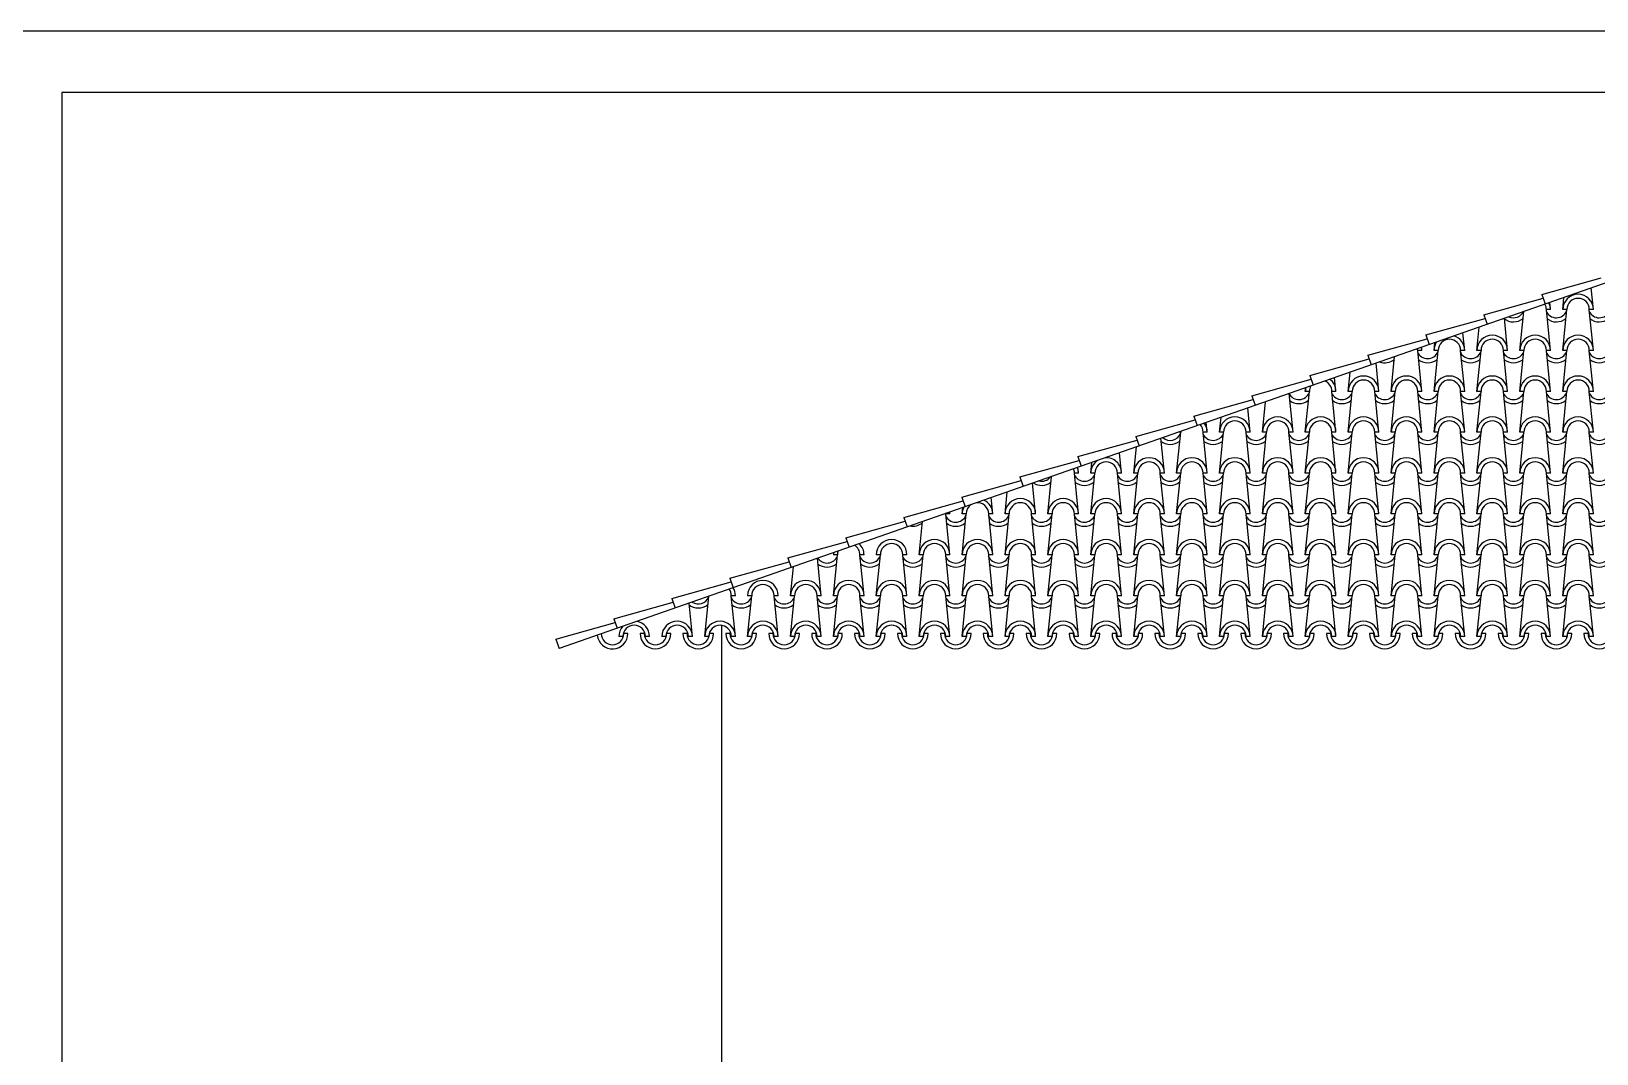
# Model space of a CAD drawing. Extents: x 3.3 to 78.4, y -0.4 to 40.7.
# Drawn here: x 37.87 to 45.53, y 35.19 to 40.2 of the extents above; entities that cross this region are included whole.
import ezdxf

# ---------------------------------------------------------------- set-up
doc = ezdxf.new("R2010")
doc.units = 0
doc.header["$MEASUREMENT"] = 0
for name, color, linetype in [('1', 1, 'CONTINUOUS'), ('2', 2, 'CONTINUOUS'), ('3', 3, 'CONTINUOUS'), ('ALVENARIA', 7, 'CONTINUOUS'), ('COTAS', 1, 'CONTINUOUS')]:
    doc.layers.add(name, color=color, linetype=linetype)

msp = doc.modelspace()

# ---------------------------------------------------------------- linework, layer by layer
at = {"layer": '1'}
for p, q in [((46.9746, 39.4553), (40.4533, 37.1771)), ((45.2644, 38.9101), (45.5548, 38.9911)), ((44.9805, 38.8109), (45.2708, 38.8919)), ((45.2644, 38.9101), (45.2807, 38.8635)), ((44.6965, 38.7117), (44.9869, 38.7927)), ((44.9805, 38.8109), (44.9968, 38.7643)), ((44.6965, 38.7117), (44.7128, 38.6651)), ((44.4125, 38.6125), (44.7029, 38.6934)), ((44.1286, 38.5133), (44.4189, 38.5942)), ((44.4125, 38.6125), (44.4288, 38.5659)), ((43.8446, 38.4141), (44.135, 38.495)), ((44.1286, 38.5133), (44.1449, 38.4667)), ((43.5607, 38.3149), (43.851, 38.3958)), ((43.8446, 38.4141), (43.8609, 38.3675)), ((43.5607, 38.3149), (43.5769, 38.2683)), ((43.2767, 38.2157), (43.567, 38.2966)), ((42.9927, 38.1165), (43.2831, 38.1974)), ((43.2767, 38.2157), (43.293, 38.1691)), ((42.7088, 38.0173), (42.9991, 38.0982)), ((42.9927, 38.1165), (43.009, 38.0699)), ((42.7088, 38.0173), (42.725, 37.9707)), ((42.4248, 37.9181), (42.7152, 37.999)), ((42.1408, 37.8189), (42.4312, 37.8998)), ((42.4248, 37.9181), (42.4411, 37.8715)), ((41.8569, 37.7197), (42.1472, 37.8006)), ((42.1408, 37.8189), (42.1571, 37.7723)), ((41.5729, 37.6205), (41.8633, 37.7014)), ((41.8569, 37.7197), (41.8732, 37.6731)), ((41.289, 37.5213), (41.5793, 37.6022)), ((41.5729, 37.6205), (41.5892, 37.5739)), ((41.005, 37.4221), (41.2953, 37.503)), ((41.289, 37.5213), (41.3052, 37.4747)), ((40.721, 37.3229), (41.0114, 37.4038)), ((41.005, 37.4221), (41.0213, 37.3755)), ((40.721, 37.3229), (40.7373, 37.2763)), ((40.4371, 37.2237), (40.7274, 37.3046)), ((40.4371, 37.2237), (40.4533, 37.1771))]:
    msp.add_line(p, q, dxfattribs=at)
at = {"layer": '2', "linetype": 'Continuous'}
for p, q in [((45.5161, 38.8359), (45.5055, 38.942)), ((45.3061, 38.8359), (45.3025, 38.8712)), ((45.3661, 38.8359), (45.372, 38.8954)), ((45.0961, 38.6359), (45.0803, 38.7935)), ((45.1561, 38.6359), (45.1752, 38.8267)), ((45.3061, 38.6359), (45.2861, 38.8359)), ((45.3061, 38.8359), (45.2861, 38.8359)), ((45.3661, 38.6359), (45.3861, 38.8359)), ((45.3861, 38.8359), (45.3661, 38.8359)), ((45.5161, 38.6359), (45.4961, 38.8359)), ((45.5161, 38.8359), (45.4961, 38.8359)), ((44.8861, 38.6359), (44.8774, 38.7226)), ((44.9461, 38.6359), (44.9576, 38.7506)), ((44.6761, 38.4359), (44.6561, 38.6359)), ((44.6761, 38.6359), (44.6561, 38.6359)), ((44.6761, 38.6359), (44.6745, 38.6517)), ((44.7361, 38.6359), (44.74, 38.6746)), ((44.7361, 38.4359), (44.7561, 38.6359)), ((44.7561, 38.6359), (44.7361, 38.6359)), ((44.8861, 38.4359), (44.8661, 38.6359)), ((44.8861, 38.6359), (44.8661, 38.6359)), ((44.9461, 38.4359), (44.9661, 38.6359)), ((44.9661, 38.6359), (44.9461, 38.6359)), ((45.0961, 38.4359), (45.0761, 38.6359)), ((45.0961, 38.6359), (45.0761, 38.6359)), ((45.1561, 38.4359), (45.1761, 38.6359)), ((45.1761, 38.6359), (45.1561, 38.6359)), ((45.3061, 38.4359), (45.2861, 38.6359)), ((45.3061, 38.6359), (45.2861, 38.6359)), ((45.3661, 38.4359), (45.3861, 38.6359)), ((45.3861, 38.6359), (45.3661, 38.6359)), ((45.5161, 38.4359), (45.4961, 38.6359)), ((45.5161, 38.6359), (45.4961, 38.6359)), ((44.4661, 38.4359), (44.4523, 38.5741)), ((44.5261, 38.4359), (44.5431, 38.6058)), ((44.2561, 38.4359), (44.2493, 38.5032)), ((44.3161, 38.4359), (44.3255, 38.5298)), ((44.0461, 38.2359), (44.0271, 38.4256)), ((44.1061, 38.4359), (44.1079, 38.4538)), ((44.1061, 38.2359), (44.1261, 38.4359)), ((44.1261, 38.4359), (44.1061, 38.4359)), ((44.2561, 38.2359), (44.2361, 38.4359)), ((44.2561, 38.4359), (44.2361, 38.4359)), ((44.3161, 38.2359), (44.3361, 38.4359)), ((44.3361, 38.4359), (44.3161, 38.4359)), ((44.4661, 38.2359), (44.4461, 38.4359)), ((44.4661, 38.4359), (44.4461, 38.4359)), ((44.5261, 38.2359), (44.5461, 38.4359)), ((44.5461, 38.4359), (44.5261, 38.4359)), ((44.6761, 38.2359), (44.6561, 38.4359)), ((44.6761, 38.4359), (44.6561, 38.4359)), ((44.7361, 38.2359), (44.7561, 38.4359)), ((44.7561, 38.4359), (44.7361, 38.4359)), ((44.8861, 38.2359), (44.8661, 38.4359)), ((44.8861, 38.4359), (44.8661, 38.4359)), ((44.9461, 38.2359), (44.9661, 38.4359)), ((44.9661, 38.4359), (44.9461, 38.4359)), ((45.0961, 38.2359), (45.0761, 38.4359)), ((45.0961, 38.4359), (45.0761, 38.4359)), ((45.1561, 38.2359), (45.1761, 38.4359)), ((45.1761, 38.4359), (45.1561, 38.4359)), ((45.3061, 38.2359), (45.2861, 38.4359)), ((45.3061, 38.4359), (45.2861, 38.4359)), ((45.3661, 38.2359), (45.3861, 38.4359)), ((45.3861, 38.4359), (45.3661, 38.4359)), ((45.5161, 38.2359), (45.4961, 38.4359)), ((45.5161, 38.4359), (45.4961, 38.4359)), ((43.8361, 38.2359), (43.8242, 38.3547)), ((43.8961, 38.2359), (43.911, 38.385)), ((43.4761, 38.0359), (43.4961, 38.2359)), ((43.4961, 38.2359), (43.484, 38.2359)), ((43.6261, 38.2359), (43.6061, 38.2359)), ((43.6261, 38.0359), (43.6061, 38.2359)), ((43.6261, 38.2359), (43.6213, 38.2838)), ((43.6861, 38.2359), (43.6934, 38.309)), ((43.7061, 38.2359), (43.6861, 38.2359)), ((43.6861, 38.0359), (43.7061, 38.2359)), ((43.8361, 38.2359), (43.8161, 38.2359)), ((43.8361, 38.0359), (43.8161, 38.2359)), ((43.9161, 38.2359), (43.8961, 38.2359)), ((43.8961, 38.0359), (43.9161, 38.2359)), ((44.0461, 38.2359), (44.0261, 38.2359)), ((44.0461, 38.0359), (44.0261, 38.2359)), ((44.1261, 38.2359), (44.1061, 38.2359)), ((44.1061, 38.0359), (44.1261, 38.2359)), ((44.2561, 38.2359), (44.2361, 38.2359)), ((44.2561, 38.0359), (44.2361, 38.2359)), ((44.3361, 38.2359), (44.3161, 38.2359)), ((44.3161, 38.0359), (44.3361, 38.2359)), ((44.4661, 38.2359), (44.4461, 38.2359)), ((44.4661, 38.0359), (44.4461, 38.2359)), ((44.5461, 38.2359), (44.5261, 38.2359)), ((44.5261, 38.0359), (44.5461, 38.2359)), ((44.6761, 38.2359), (44.6561, 38.2359)), ((44.6761, 38.0359), (44.6561, 38.2359)), ((44.7561, 38.2359), (44.7361, 38.2359)), ((44.7361, 38.0359), (44.7561, 38.2359)), ((44.8861, 38.2359), (44.8661, 38.2359)), ((44.8861, 38.0359), (44.8661, 38.2359)), ((44.9661, 38.2359), (44.9461, 38.2359)), ((44.9461, 38.0359), (44.9661, 38.2359)), ((45.0961, 38.2359), (45.0761, 38.2359)), ((45.0961, 38.0359), (45.0761, 38.2359)), ((45.1761, 38.2359), (45.1561, 38.2359)), ((45.1561, 38.0359), (45.1761, 38.2359)), ((45.3061, 38.2359), (45.2861, 38.2359)), ((45.3061, 38.0359), (45.2861, 38.2359)), ((45.3861, 38.2359), (45.3661, 38.2359)), ((45.3661, 38.0359), (45.3861, 38.2359)), ((45.5161, 38.2359), (45.4961, 38.2359)), ((45.5161, 38.0359), (45.4961, 38.2359)), ((43.2661, 38.0359), (43.2789, 38.1642)), ((43.4161, 38.0359), (43.399, 38.2062)), ((43.0561, 38.0359), (43.0613, 38.0882)), ((43.2061, 38.0359), (43.1961, 38.1353)), ((42.8461, 37.8359), (42.8644, 38.0194)), ((42.9961, 38.0359), (42.9761, 38.0359)), ((42.9961, 37.8359), (42.9761, 38.0359)), ((42.9961, 38.0359), (42.9932, 38.0644)), ((43.0761, 38.0359), (43.0561, 38.0359)), ((43.0561, 37.8359), (43.0761, 38.0359)), ((43.2061, 38.0359), (43.1861, 38.0359)), ((43.2061, 37.8359), (43.1861, 38.0359)), ((43.2861, 38.0359), (43.2661, 38.0359)), ((43.2661, 37.8359), (43.2861, 38.0359)), ((43.4161, 38.0359), (43.3961, 38.0359)), ((43.4161, 37.8359), (43.3961, 38.0359)), ((43.4961, 38.0359), (43.4761, 38.0359)), ((43.4761, 37.8359), (43.4961, 38.0359)), ((43.6261, 38.0359), (43.6061, 38.0359)), ((43.6261, 37.8359), (43.6061, 38.0359)), ((43.7061, 38.0359), (43.6861, 38.0359)), ((43.6861, 37.8359), (43.7061, 38.0359)), ((43.8361, 38.0359), (43.8161, 38.0359)), ((43.8361, 37.8359), (43.8161, 38.0359)), ((43.9161, 38.0359), (43.8961, 38.0359)), ((43.8961, 37.8359), (43.9161, 38.0359)), ((44.0461, 38.0359), (44.0261, 38.0359)), ((44.0461, 37.8359), (44.0261, 38.0359)), ((44.1261, 38.0359), (44.1061, 38.0359)), ((44.1061, 37.8359), (44.1261, 38.0359)), ((44.2561, 38.0359), (44.2361, 38.0359)), ((44.2561, 37.8359), (44.2361, 38.0359)), ((44.3361, 38.0359), (44.3161, 38.0359)), ((44.3161, 37.8359), (44.3361, 38.0359)), ((44.4661, 38.0359), (44.4461, 38.0359)), ((44.4661, 37.8359), (44.4461, 38.0359)), ((44.5461, 38.0359), (44.5261, 38.0359)), ((44.5261, 37.8359), (44.5461, 38.0359)), ((44.6761, 38.0359), (44.6561, 38.0359)), ((44.6761, 37.8359), (44.6561, 38.0359)), ((44.7561, 38.0359), (44.7361, 38.0359)), ((44.7361, 37.8359), (44.7561, 38.0359)), ((44.8861, 38.0359), (44.8661, 38.0359)), ((44.8861, 37.8359), (44.8661, 38.0359)), ((44.9661, 38.0359), (44.9461, 38.0359)), ((44.9461, 37.8359), (44.9661, 38.0359)), ((45.0961, 38.0359), (45.0761, 38.0359)), ((45.0961, 37.8359), (45.0761, 38.0359)), ((45.1761, 38.0359), (45.1561, 38.0359)), ((45.1561, 37.8359), (45.1761, 38.0359)), ((45.3061, 38.0359), (45.2861, 38.0359)), ((45.3061, 37.8359), (45.2861, 38.0359)), ((45.3861, 38.0359), (45.3661, 38.0359)), ((45.3661, 37.8359), (45.3861, 38.0359)), ((45.5161, 38.0359), (45.4961, 38.0359)), ((45.5161, 37.8359), (45.4961, 38.0359)), ((42.6361, 37.8359), (42.6468, 37.9434)), ((42.7861, 37.8359), (42.771, 37.9868)), ((42.4261, 37.8359), (42.4292, 37.8674)), ((42.5761, 37.8359), (42.5681, 37.9159)), ((42.2161, 37.6359), (42.2324, 37.7986)), ((42.3661, 37.8359), (42.3461, 37.8359)), ((42.3661, 37.6359), (42.3461, 37.8359)), ((42.3661, 37.8359), (42.3652, 37.845)), ((42.4461, 37.8359), (42.4261, 37.8359)), ((42.4261, 37.6359), (42.4461, 37.8359)), ((42.5761, 37.8359), (42.5561, 37.8359)), ((42.5761, 37.6359), (42.5561, 37.8359)), ((42.6561, 37.8359), (42.6361, 37.8359)), ((42.6361, 37.6359), (42.6561, 37.8359)), ((42.7861, 37.8359), (42.7661, 37.8359)), ((42.7861, 37.6359), (42.7661, 37.8359)), ((42.8661, 37.8359), (42.8461, 37.8359)), ((42.8461, 37.6359), (42.8661, 37.8359)), ((42.9961, 37.8359), (42.9761, 37.8359)), ((42.9961, 37.6359), (42.9761, 37.8359)), ((43.0761, 37.8359), (43.0561, 37.8359)), ((43.0561, 37.6359), (43.0761, 37.8359)), ((43.2061, 37.8359), (43.1861, 37.8359)), ((43.2061, 37.6359), (43.1861, 37.8359)), ((43.2861, 37.8359), (43.2661, 37.8359)), ((43.2661, 37.6359), (43.2861, 37.8359)), ((43.4161, 37.8359), (43.3961, 37.8359)), ((43.4161, 37.6359), (43.3961, 37.8359)), ((43.4961, 37.8359), (43.4761, 37.8359)), ((43.4761, 37.6359), (43.4961, 37.8359)), ((43.6261, 37.8359), (43.6061, 37.8359)), ((43.6261, 37.6359), (43.6061, 37.8359)), ((43.7061, 37.8359), (43.6861, 37.8359)), ((43.6861, 37.6359), (43.7061, 37.8359)), ((43.8361, 37.8359), (43.8161, 37.8359)), ((43.8361, 37.6359), (43.8161, 37.8359)), ((43.9161, 37.8359), (43.8961, 37.8359)), ((43.8961, 37.6359), (43.9161, 37.8359)), ((44.0461, 37.8359), (44.0261, 37.8359)), ((44.0461, 37.6359), (44.0261, 37.8359)), ((44.1261, 37.8359), (44.1061, 37.8359)), ((44.1061, 37.6359), (44.1261, 37.8359)), ((44.2561, 37.8359), (44.2361, 37.8359)), ((44.2561, 37.6359), (44.2361, 37.8359)), ((44.3361, 37.8359), (44.3161, 37.8359)), ((44.3161, 37.6359), (44.3361, 37.8359)), ((44.4661, 37.8359), (44.4461, 37.8359)), ((44.4661, 37.6359), (44.4461, 37.8359)), ((44.5461, 37.8359), (44.5261, 37.8359)), ((44.5261, 37.6359), (44.5461, 37.8359)), ((44.6761, 37.8359), (44.6561, 37.8359)), ((44.6761, 37.6359), (44.6561, 37.8359)), ((44.7561, 37.8359), (44.7361, 37.8359)), ((44.7361, 37.6359), (44.7561, 37.8359)), ((44.8861, 37.8359), (44.8661, 37.8359)), ((44.8861, 37.6359), (44.8661, 37.8359)), ((44.9661, 37.8359), (44.9461, 37.8359)), ((44.9461, 37.6359), (44.9661, 37.8359)), ((45.0961, 37.8359), (45.0761, 37.8359)), ((45.0961, 37.6359), (45.0761, 37.8359)), ((45.1761, 37.8359), (45.1561, 37.8359)), ((45.1561, 37.6359), (45.1761, 37.8359)), ((45.3061, 37.8359), (45.2861, 37.8359)), ((45.3061, 37.6359), (45.2861, 37.8359)), ((45.3861, 37.8359), (45.3661, 37.8359)), ((45.3661, 37.6359), (45.3861, 37.8359)), ((45.5161, 37.8359), (45.4961, 37.8359)), ((45.5161, 37.6359), (45.4961, 37.8359)), ((41.7961, 37.4359), (41.8161, 37.6359)), ((41.8161, 37.6359), (41.7961, 37.6359)), ((41.9461, 37.4359), (41.9261, 37.6359)), ((41.9461, 37.6359), (41.9261, 37.6359)), ((42.0061, 37.4359), (42.0261, 37.6359)), ((42.0261, 37.6359), (42.0061, 37.6359)), ((42.1561, 37.4359), (42.1361, 37.6359)), ((42.1561, 37.6359), (42.1361, 37.6359)), ((42.2161, 37.4359), (42.2361, 37.6359)), ((42.2361, 37.6359), (42.2161, 37.6359)), ((42.3661, 37.4359), (42.3461, 37.6359)), ((42.3661, 37.6359), (42.3461, 37.6359)), ((42.4261, 37.4359), (42.4461, 37.6359)), ((42.4461, 37.6359), (42.4261, 37.6359)), ((42.5761, 37.4359), (42.5561, 37.6359)), ((42.5761, 37.6359), (42.5561, 37.6359)), ((42.6361, 37.4359), (42.6561, 37.6359)), ((42.6561, 37.6359), (42.6361, 37.6359)), ((42.7861, 37.4359), (42.7661, 37.6359)), ((42.7861, 37.6359), (42.7661, 37.6359)), ((42.8461, 37.4359), (42.8661, 37.6359)), ((42.8661, 37.6359), (42.8461, 37.6359)), ((42.9961, 37.4359), (42.9761, 37.6359)), ((42.9961, 37.6359), (42.9761, 37.6359)), ((43.0561, 37.4359), (43.0761, 37.6359)), ((43.0761, 37.6359), (43.0561, 37.6359)), ((43.2061, 37.4359), (43.1861, 37.6359)), ((43.2061, 37.6359), (43.1861, 37.6359)), ((43.2661, 37.4359), (43.2861, 37.6359)), ((43.2861, 37.6359), (43.2661, 37.6359)), ((43.4161, 37.4359), (43.3961, 37.6359)), ((43.4161, 37.6359), (43.3961, 37.6359)), ((43.4761, 37.4359), (43.4961, 37.6359)), ((43.4961, 37.6359), (43.4761, 37.6359)), ((43.6261, 37.4359), (43.6061, 37.6359)), ((43.6261, 37.6359), (43.6061, 37.6359)), ((43.6861, 37.4359), (43.7061, 37.6359)), ((43.7061, 37.6359), (43.6861, 37.6359)), ((43.8361, 37.4359), (43.8161, 37.6359)), ((43.8361, 37.6359), (43.8161, 37.6359)), ((43.8961, 37.4359), (43.9161, 37.6359)), ((43.9161, 37.6359), (43.8961, 37.6359)), ((44.0461, 37.4359), (44.0261, 37.6359)), ((44.0461, 37.6359), (44.0261, 37.6359)), ((44.1061, 37.4359), (44.1261, 37.6359)), ((44.1261, 37.6359), (44.1061, 37.6359)), ((44.2561, 37.4359), (44.2361, 37.6359)), ((44.2561, 37.6359), (44.2361, 37.6359)), ((44.3161, 37.4359), (44.3361, 37.6359)), ((44.3361, 37.6359), (44.3161, 37.6359)), ((44.4661, 37.4359), (44.4461, 37.6359)), ((44.4661, 37.6359), (44.4461, 37.6359)), ((44.5261, 37.4359), (44.5461, 37.6359)), ((44.5461, 37.6359), (44.5261, 37.6359)), ((44.6761, 37.4359), (44.6561, 37.6359)), ((44.6761, 37.6359), (44.6561, 37.6359)), ((44.7361, 37.4359), (44.7561, 37.6359)), ((44.7561, 37.6359), (44.7361, 37.6359)), ((44.8861, 37.4359), (44.8661, 37.6359)), ((44.8861, 37.6359), (44.8661, 37.6359)), ((44.9461, 37.4359), (44.9661, 37.6359)), ((44.9661, 37.6359), (44.9461, 37.6359)), ((45.0961, 37.4359), (45.0761, 37.6359)), ((45.0961, 37.6359), (45.0761, 37.6359)), ((45.1561, 37.4359), (45.1761, 37.6359)), ((45.1761, 37.6359), (45.1561, 37.6359)), ((45.3061, 37.4359), (45.2861, 37.6359)), ((45.3061, 37.6359), (45.2861, 37.6359)), ((45.3661, 37.4359), (45.3861, 37.6359)), ((45.3861, 37.6359), (45.3661, 37.6359)), ((45.5161, 37.4359), (45.4961, 37.6359)), ((45.5161, 37.6359), (45.4961, 37.6359)), ((41.5861, 37.4359), (41.6003, 37.5778)), ((41.7361, 37.4359), (41.7178, 37.6188)), ((41.1061, 37.2359), (41.0897, 37.3994)), ((41.1661, 37.2359), (41.1858, 37.433)), ((41.3161, 37.2359), (41.2961, 37.4359)), ((41.3161, 37.4359), (41.2961, 37.4359)), ((41.3761, 37.2359), (41.3961, 37.4359)), ((41.3961, 37.4359), (41.3761, 37.4359)), ((41.5261, 37.2359), (41.5061, 37.4359)), ((41.5261, 37.4359), (41.5061, 37.4359)), ((41.5861, 37.2359), (41.6061, 37.4359)), ((41.6061, 37.4359), (41.5861, 37.4359)), ((41.7361, 37.2359), (41.7161, 37.4359)), ((41.7361, 37.4359), (41.7161, 37.4359)), ((41.7961, 37.2359), (41.8161, 37.4359)), ((41.8161, 37.4359), (41.7961, 37.4359)), ((41.9461, 37.2359), (41.9261, 37.4359)), ((41.9461, 37.4359), (41.9261, 37.4359)), ((42.0061, 37.2359), (42.0261, 37.4359)), ((42.0261, 37.4359), (42.0061, 37.4359)), ((42.1561, 37.2359), (42.1361, 37.4359)), ((42.1561, 37.4359), (42.1361, 37.4359)), ((42.2161, 37.2359), (42.2361, 37.4359)), ((42.2361, 37.4359), (42.2161, 37.4359)), ((42.3661, 37.2359), (42.3461, 37.4359)), ((42.3661, 37.4359), (42.3461, 37.4359)), ((42.4261, 37.2359), (42.4461, 37.4359)), ((42.4461, 37.4359), (42.4261, 37.4359)), ((42.5761, 37.2359), (42.5561, 37.4359)), ((42.5761, 37.4359), (42.5561, 37.4359)), ((42.6361, 37.2359), (42.6561, 37.4359)), ((42.6561, 37.4359), (42.6361, 37.4359)), ((42.7861, 37.2359), (42.7661, 37.4359)), ((42.7861, 37.4359), (42.7661, 37.4359)), ((42.8461, 37.2359), (42.8661, 37.4359)), ((42.8661, 37.4359), (42.8461, 37.4359)), ((42.9961, 37.2359), (42.9761, 37.4359)), ((42.9961, 37.4359), (42.9761, 37.4359)), ((43.0561, 37.2359), (43.0761, 37.4359)), ((43.0761, 37.4359), (43.0561, 37.4359)), ((43.2061, 37.2359), (43.1861, 37.4359)), ((43.2061, 37.4359), (43.1861, 37.4359)), ((43.2661, 37.2359), (43.2861, 37.4359)), ((43.2861, 37.4359), (43.2661, 37.4359)), ((43.4161, 37.2359), (43.3961, 37.4359)), ((43.4161, 37.4359), (43.3961, 37.4359)), ((43.4761, 37.2359), (43.4961, 37.4359)), ((43.4961, 37.4359), (43.4761, 37.4359)), ((43.6261, 37.2359), (43.6061, 37.4359)), ((43.6261, 37.4359), (43.6061, 37.4359)), ((43.6861, 37.2359), (43.7061, 37.4359)), ((43.7061, 37.4359), (43.6861, 37.4359)), ((43.8361, 37.2359), (43.8161, 37.4359)), ((43.8361, 37.4359), (43.8161, 37.4359)), ((43.8961, 37.2359), (43.9161, 37.4359)), ((43.9161, 37.4359), (43.8961, 37.4359)), ((44.0461, 37.2359), (44.0261, 37.4359)), ((44.0461, 37.4359), (44.0261, 37.4359)), ((44.1061, 37.2359), (44.1261, 37.4359)), ((44.1261, 37.4359), (44.1061, 37.4359)), ((44.2561, 37.2359), (44.2361, 37.4359)), ((44.2561, 37.4359), (44.2361, 37.4359)), ((44.3161, 37.2359), (44.3361, 37.4359)), ((44.3361, 37.4359), (44.3161, 37.4359)), ((44.4661, 37.2359), (44.4461, 37.4359)), ((44.4661, 37.4359), (44.4461, 37.4359)), ((44.5261, 37.2359), (44.5461, 37.4359)), ((44.5461, 37.4359), (44.5261, 37.4359)), ((44.6761, 37.2359), (44.6561, 37.4359)), ((44.6761, 37.4359), (44.6561, 37.4359)), ((44.7361, 37.2359), (44.7561, 37.4359)), ((44.7561, 37.4359), (44.7361, 37.4359)), ((44.8861, 37.2359), (44.8661, 37.4359)), ((44.8861, 37.4359), (44.8661, 37.4359)), ((44.9461, 37.2359), (44.9661, 37.4359)), ((44.9661, 37.4359), (44.9461, 37.4359)), ((45.0961, 37.2359), (45.0761, 37.4359)), ((45.0961, 37.4359), (45.0761, 37.4359)), ((45.1561, 37.2359), (45.1761, 37.4359)), ((45.1761, 37.4359), (45.1561, 37.4359)), ((45.3061, 37.2359), (45.2861, 37.4359)), ((45.3061, 37.4359), (45.2861, 37.4359)), ((45.3661, 37.2359), (45.3861, 37.4359)), ((45.3861, 37.4359), (45.3661, 37.4359)), ((45.5161, 37.2359), (45.4961, 37.4359)), ((45.5161, 37.4359), (45.4961, 37.4359))]:
    msp.add_line(p, q, dxfattribs=at)
for centre, radius, start, end in [((45.2311, 38.8359), 0.055, 0, 29.4681), ((45.2311, 38.8359), 0.075, 0, 26.7266), ((45.4411, 38.8359), 0.075, 0, 180), ((45.4411, 38.8359), 0.055, 0, 180), ((45.1248, 38.8508), 0.075, 231.42773, 308.74539), ((45.1248, 38.8508), 0.055, 245.03245, 337.04287), ((45.3348, 38.8508), 0.055, 203.5175, 337.04287), ((45.3348, 38.8508), 0.075, 231.42773, 308.74539), ((45.5448, 38.8508), 0.055, 203.5175, 337.04287), ((45.5448, 38.8508), 0.075, 231.42773, 308.74539), ((44.8111, 38.6359), 0.075, 0, 72.44397), ((45.0211, 38.6359), 0.075, 0, 180), ((45.2311, 38.6359), 0.075, 0, 180), ((45.4411, 38.6359), 0.075, 0, 180), ((44.7048, 38.6508), 0.055, 203.5175, 337.04287), ((44.6011, 38.6359), 0.055, 0, 9.61364), ((44.6011, 38.6359), 0.075, 0, 12.20061), ((44.8111, 38.6359), 0.075, 146.06924, 180), ((44.8111, 38.6359), 0.055, 0, 180), ((44.9148, 38.6508), 0.055, 203.5175, 337.04287), ((45.0211, 38.6359), 0.055, 0, 180), ((45.1248, 38.6508), 0.055, 203.5175, 337.04287), ((45.2311, 38.6359), 0.055, 0, 180), ((45.3348, 38.6508), 0.055, 203.5175, 337.04287), ((45.4411, 38.6359), 0.055, 0, 180), ((45.5448, 38.6508), 0.055, 203.5175, 337.04287), ((44.4948, 38.6508), 0.075, 250.36773, 308.74539), ((44.7048, 38.6508), 0.075, 231.42773, 308.74539), ((44.9148, 38.6508), 0.075, 231.42773, 308.74539), ((45.1248, 38.6508), 0.075, 231.42773, 308.74539), ((45.3348, 38.6508), 0.075, 231.42773, 308.74539), ((45.5448, 38.6508), 0.075, 231.42773, 308.74539), ((44.1811, 38.4359), 0.055, 0, 67.58225), ((44.1811, 38.4359), 0.075, 0, 52.4696), ((44.3911, 38.4359), 0.075, 0, 180), ((44.3911, 38.4359), 0.055, 0, 180), ((44.6011, 38.4359), 0.075, 0, 180), ((44.6011, 38.4359), 0.055, 0, 180), ((44.8111, 38.4359), 0.075, 0, 180), ((44.8111, 38.4359), 0.055, 0, 180), ((45.0211, 38.4359), 0.075, 0, 180), ((45.0211, 38.4359), 0.055, 0, 180), ((45.2311, 38.4359), 0.075, 0, 180), ((45.2311, 38.4359), 0.055, 0, 180), ((45.4411, 38.4359), 0.075, 0, 180), ((45.4411, 38.4359), 0.055, 0, 180), ((44.0748, 38.4508), 0.055, 207.70757, 337.04287), ((44.0748, 38.4508), 0.075, 231.42773, 308.74539), ((44.1811, 38.4359), 0.075, 166.04361, 180), ((44.1811, 38.4359), 0.055, 150.93096, 180), ((44.2848, 38.4508), 0.055, 203.5175, 337.04287), ((44.2848, 38.4508), 0.075, 231.42773, 308.74539), ((44.4948, 38.4508), 0.055, 203.5175, 337.04287), ((44.4948, 38.4508), 0.075, 231.42773, 308.74539), ((44.7048, 38.4508), 0.055, 203.5175, 337.04287), ((44.7048, 38.4508), 0.075, 231.42773, 308.74539), ((44.9148, 38.4508), 0.055, 203.5175, 337.04287), ((44.9148, 38.4508), 0.075, 231.42773, 308.74539), ((45.1248, 38.4508), 0.055, 203.5175, 337.04287), ((45.1248, 38.4508), 0.075, 231.42773, 308.74539), ((45.3348, 38.4508), 0.055, 203.5175, 337.04287), ((45.3348, 38.4508), 0.075, 231.42773, 308.74539), ((45.5448, 38.4508), 0.055, 203.5175, 337.04287), ((45.5448, 38.4508), 0.075, 231.42773, 308.74539), ((43.5511, 38.2359), 0.055, 175.54423, 180), ((43.5511, 38.2359), 0.055, 0, 42.96898), ((43.5511, 38.2359), 0.075, 0, 36.40855), ((43.7611, 38.2359), 0.075, 0, 180), ((43.7611, 38.2359), 0.055, 0, 180), ((43.9711, 38.2359), 0.075, 0, 180), ((43.9711, 38.2359), 0.055, 0, 180), ((44.1811, 38.2359), 0.075, 0, 180), ((44.1811, 38.2359), 0.055, 0, 180), ((44.3911, 38.2359), 0.075, 0, 180), ((44.3911, 38.2359), 0.055, 0, 180), ((44.6011, 38.2359), 0.075, 0, 180), ((44.6011, 38.2359), 0.055, 0, 180), ((44.8111, 38.2359), 0.075, 0, 180), ((44.8111, 38.2359), 0.055, 0, 180), ((45.0211, 38.2359), 0.075, 0, 180), ((45.0211, 38.2359), 0.055, 0, 180), ((45.2311, 38.2359), 0.075, 0, 180), ((45.2311, 38.2359), 0.055, 0, 180), ((45.4411, 38.2359), 0.075, 0, 180), ((45.4411, 38.2359), 0.055, 0, 180), ((43.4448, 38.2508), 0.075, 231.42773, 308.74539), ((43.4448, 38.2508), 0.055, 228.71249, 337.04287), ((43.6548, 38.2508), 0.055, 203.5175, 337.04287), ((43.6548, 38.2508), 0.075, 231.42773, 308.74539), ((43.8648, 38.2508), 0.055, 203.5175, 337.04287), ((43.8648, 38.2508), 0.075, 231.42773, 308.74539), ((44.0748, 38.2508), 0.055, 203.5175, 337.04287), ((44.0748, 38.2508), 0.075, 231.42773, 308.74539), ((44.2848, 38.2508), 0.055, 203.5175, 337.04287), ((44.2848, 38.2508), 0.075, 231.42773, 308.74539), ((44.4948, 38.2508), 0.055, 203.5175, 337.04287), ((44.4948, 38.2508), 0.075, 231.42773, 308.74539), ((44.7048, 38.2508), 0.055, 203.5175, 337.04287), ((44.7048, 38.2508), 0.075, 231.42773, 308.74539), ((44.9148, 38.2508), 0.055, 203.5175, 337.04287), ((44.9148, 38.2508), 0.075, 231.42773, 308.74539), ((45.1248, 38.2508), 0.055, 203.5175, 337.04287), ((45.1248, 38.2508), 0.075, 231.42773, 308.74539), ((45.3348, 38.2508), 0.055, 203.5175, 337.04287), ((45.3348, 38.2508), 0.075, 231.42773, 308.74539), ((45.5448, 38.2508), 0.055, 203.5175, 337.04287), ((45.5448, 38.2508), 0.075, 231.42773, 308.74539), ((43.1311, 38.0359), 0.075, 124.35081, 180), ((43.1311, 38.0359), 0.055, 0, 180), ((43.1311, 38.0359), 0.075, 0, 94.1624), ((43.3411, 38.0359), 0.075, 0, 180), ((43.3411, 38.0359), 0.055, 0, 180), ((43.5511, 38.0359), 0.075, 0, 180), ((43.5511, 38.0359), 0.055, 0, 180), ((43.7611, 38.0359), 0.075, 0, 180), ((43.7611, 38.0359), 0.055, 0, 180), ((43.9711, 38.0359), 0.075, 0, 180), ((43.9711, 38.0359), 0.055, 0, 180), ((44.1811, 38.0359), 0.075, 0, 180), ((44.1811, 38.0359), 0.055, 0, 180), ((44.3911, 38.0359), 0.075, 0, 180), ((44.3911, 38.0359), 0.055, 0, 180), ((44.6011, 38.0359), 0.075, 0, 180), ((44.6011, 38.0359), 0.055, 0, 180), ((44.8111, 38.0359), 0.075, 0, 180), ((44.8111, 38.0359), 0.055, 0, 180), ((45.0211, 38.0359), 0.075, 0, 180), ((45.0211, 38.0359), 0.055, 0, 180), ((45.2311, 38.0359), 0.075, 0, 180), ((45.2311, 38.0359), 0.055, 0, 180), ((45.4411, 38.0359), 0.075, 0, 180), ((45.4411, 38.0359), 0.055, 0, 180), ((42.8148, 38.0508), 0.055, 256.03352, 322.47969), ((42.9211, 38.0359), 0.055, 0, 22.54462), ((43.0248, 38.0508), 0.055, 203.5175, 337.04287), ((42.9211, 38.0359), 0.075, 0, 21.6672), ((43.2348, 38.0508), 0.055, 203.5175, 337.04287), ((43.4448, 38.0508), 0.055, 203.5175, 337.04287), ((43.6548, 38.0508), 0.055, 203.5175, 337.04287), ((43.8648, 38.0508), 0.055, 203.5175, 337.04287), ((44.0748, 38.0508), 0.055, 203.5175, 337.04287), ((44.2848, 38.0508), 0.055, 203.5175, 337.04287), ((44.4948, 38.0508), 0.055, 203.5175, 337.04287), ((44.7048, 38.0508), 0.055, 203.5175, 337.04287), ((44.9148, 38.0508), 0.055, 203.5175, 337.04287), ((45.1248, 38.0508), 0.055, 203.5175, 337.04287), ((45.3348, 38.0508), 0.055, 203.5175, 337.04287), ((45.5448, 38.0508), 0.055, 203.5175, 337.04287), ((42.8148, 38.0508), 0.075, 237.0971, 308.74539), ((43.0248, 38.0508), 0.075, 231.42773, 308.74539), ((43.2348, 38.0508), 0.075, 231.42773, 308.74539), ((43.4448, 38.0508), 0.075, 231.42773, 308.74539), ((43.6548, 38.0508), 0.075, 231.42773, 308.74539), ((43.8648, 38.0508), 0.075, 231.42773, 308.74539), ((44.0748, 38.0508), 0.075, 231.42773, 308.74539), ((44.2848, 38.0508), 0.075, 231.42773, 308.74539), ((44.4948, 38.0508), 0.075, 231.42773, 308.74539), ((44.7048, 38.0508), 0.075, 231.42773, 308.74539), ((44.9148, 38.0508), 0.075, 231.42773, 308.74539), ((45.1248, 38.0508), 0.075, 231.42773, 308.74539), ((45.3348, 38.0508), 0.075, 231.42773, 308.74539), ((45.5448, 38.0508), 0.075, 231.42773, 308.74539), ((42.5011, 37.8359), 0.075, 153.80545, 180), ((42.5011, 37.8359), 0.055, 122.89599, 180), ((42.5011, 37.8359), 0.055, 0, 95.61722), ((42.5011, 37.8359), 0.075, 0, 64.70776), ((42.7111, 37.8359), 0.075, 0, 180), ((42.7111, 37.8359), 0.055, 0, 180), ((42.9211, 37.8359), 0.075, 0, 180), ((42.9211, 37.8359), 0.055, 0, 180), ((43.1311, 37.8359), 0.075, 0, 180), ((43.1311, 37.8359), 0.055, 0, 180), ((43.3411, 37.8359), 0.075, 0, 180), ((43.3411, 37.8359), 0.055, 0, 180), ((43.5511, 37.8359), 0.075, 0, 180), ((43.5511, 37.8359), 0.055, 0, 180), ((43.7611, 37.8359), 0.075, 0, 180), ((43.7611, 37.8359), 0.055, 0, 180), ((43.9711, 37.8359), 0.075, 0, 180), ((43.9711, 37.8359), 0.055, 0, 180), ((44.1811, 37.8359), 0.075, 0, 180), ((44.1811, 37.8359), 0.055, 0, 180), ((44.3911, 37.8359), 0.075, 0, 180), ((44.3911, 37.8359), 0.055, 0, 180), ((44.6011, 37.8359), 0.075, 0, 180), ((44.6011, 37.8359), 0.055, 0, 180), ((44.8111, 37.8359), 0.075, 0, 180), ((44.8111, 37.8359), 0.055, 0, 180), ((45.0211, 37.8359), 0.075, 0, 180), ((45.0211, 37.8359), 0.055, 0, 180), ((45.2311, 37.8359), 0.075, 0, 180), ((45.2311, 37.8359), 0.055, 0, 180), ((45.4411, 37.8359), 0.075, 0, 180), ((45.4411, 37.8359), 0.055, 0, 180), ((42.1848, 37.8508), 0.075, 259.28942, 308.74539), ((42.3948, 37.8508), 0.055, 203.5175, 337.04287), ((42.2911, 37.8359), 0.055, 0, 2.55214), ((42.3948, 37.8508), 0.075, 231.42773, 308.74539), ((42.2911, 37.8359), 0.075, 0, 7.0882), ((42.6048, 37.8508), 0.055, 203.5175, 337.04287), ((42.6048, 37.8508), 0.075, 231.42773, 308.74539), ((42.8148, 37.8508), 0.055, 203.5175, 337.04287), ((42.8148, 37.8508), 0.075, 231.42773, 308.74539), ((43.0248, 37.8508), 0.055, 203.5175, 337.04287), ((43.0248, 37.8508), 0.075, 231.42773, 308.74539), ((43.2348, 37.8508), 0.055, 203.5175, 337.04287), ((43.2348, 37.8508), 0.075, 231.42773, 308.74539), ((43.4448, 37.8508), 0.055, 203.5175, 337.04287), ((43.4448, 37.8508), 0.075, 231.42773, 308.74539), ((43.6548, 37.8508), 0.055, 203.5175, 337.04287), ((43.6548, 37.8508), 0.075, 231.42773, 308.74539), ((43.8648, 37.8508), 0.055, 203.5175, 337.04287), ((43.8648, 37.8508), 0.075, 231.42773, 308.74539), ((44.0748, 37.8508), 0.055, 203.5175, 337.04287), ((44.0748, 37.8508), 0.075, 231.42773, 308.74539), ((44.2848, 37.8508), 0.055, 203.5175, 337.04287), ((44.2848, 37.8508), 0.075, 231.42773, 308.74539), ((44.4948, 37.8508), 0.055, 203.5175, 337.04287), ((44.4948, 37.8508), 0.075, 231.42773, 308.74539), ((44.7048, 37.8508), 0.055, 203.5175, 337.04287), ((44.7048, 37.8508), 0.075, 231.42773, 308.74539), ((44.9148, 37.8508), 0.055, 203.5175, 337.04287), ((44.9148, 37.8508), 0.075, 231.42773, 308.74539), ((45.1248, 37.8508), 0.055, 203.5175, 337.04287), ((45.1248, 37.8508), 0.075, 231.42773, 308.74539), ((45.3348, 37.8508), 0.055, 203.5175, 337.04287), ((45.3348, 37.8508), 0.075, 231.42773, 308.74539), ((45.5448, 37.8508), 0.055, 203.5175, 337.04287), ((45.5448, 37.8508), 0.075, 231.42773, 308.74539), ((42.0811, 37.6359), 0.075, 0, 180), ((42.2911, 37.6359), 0.075, 0, 180), ((42.5011, 37.6359), 0.075, 0, 180), ((42.7111, 37.6359), 0.075, 0, 180), ((42.9211, 37.6359), 0.075, 0, 180), ((43.1311, 37.6359), 0.075, 0, 180), ((43.3411, 37.6359), 0.075, 0, 180), ((43.5511, 37.6359), 0.075, 0, 180), ((43.7611, 37.6359), 0.075, 0, 180), ((43.9711, 37.6359), 0.075, 0, 180), ((44.1811, 37.6359), 0.075, 0, 180), ((44.3911, 37.6359), 0.075, 0, 180), ((44.6011, 37.6359), 0.075, 0, 180), ((44.8111, 37.6359), 0.075, 0, 180), ((45.0211, 37.6359), 0.075, 0, 180), ((45.2311, 37.6359), 0.075, 0, 180), ((45.4411, 37.6359), 0.075, 0, 180), ((41.7648, 37.6508), 0.055, 214.73589, 337.04287), ((41.8711, 37.6359), 0.075, 171.88199, 180), ((41.8711, 37.6359), 0.055, 160.42683, 180), ((41.8711, 37.6359), 0.055, 0, 58.08638), ((41.8711, 37.6359), 0.075, 0, 46.63122), ((41.9748, 37.6508), 0.055, 203.5175, 337.04287), ((42.0811, 37.6359), 0.055, 0, 180), ((42.1848, 37.6508), 0.055, 203.5175, 337.04287), ((42.2911, 37.6359), 0.055, 0, 180), ((42.3948, 37.6508), 0.055, 203.5175, 337.04287), ((42.5011, 37.6359), 0.055, 0, 180), ((42.6048, 37.6508), 0.055, 203.5175, 337.04287), ((42.7111, 37.6359), 0.055, 0, 180), ((42.8148, 37.6508), 0.055, 203.5175, 337.04287), ((42.9211, 37.6359), 0.055, 0, 180), ((43.0248, 37.6508), 0.055, 203.5175, 337.04287), ((43.1311, 37.6359), 0.055, 0, 180), ((43.2348, 37.6508), 0.055, 203.5175, 337.04287), ((43.3411, 37.6359), 0.055, 0, 180), ((43.4448, 37.6508), 0.055, 203.5175, 337.04287), ((43.5511, 37.6359), 0.055, 0, 180), ((43.6548, 37.6508), 0.055, 203.5175, 337.04287), ((43.7611, 37.6359), 0.055, 0, 180), ((43.8648, 37.6508), 0.055, 203.5175, 337.04287), ((43.9711, 37.6359), 0.055, 0, 180), ((44.0748, 37.6508), 0.055, 203.5175, 337.04287), ((44.1811, 37.6359), 0.055, 0, 180), ((44.2848, 37.6508), 0.055, 203.5175, 337.04287), ((44.3911, 37.6359), 0.055, 0, 180), ((44.4948, 37.6508), 0.055, 203.5175, 337.04287), ((44.6011, 37.6359), 0.055, 0, 180), ((44.7048, 37.6508), 0.055, 203.5175, 337.04287), ((44.8111, 37.6359), 0.055, 0, 180), ((44.9148, 37.6508), 0.055, 203.5175, 337.04287), ((45.0211, 37.6359), 0.055, 0, 180), ((45.1248, 37.6508), 0.055, 203.5175, 337.04287), ((45.2311, 37.6359), 0.055, 0, 180), ((45.3348, 37.6508), 0.055, 203.5175, 337.04287), ((45.4411, 37.6359), 0.055, 0, 180), ((45.5448, 37.6508), 0.055, 203.5175, 337.04287), ((41.7648, 37.6508), 0.075, 231.42773, 308.74539), ((41.9748, 37.6508), 0.075, 231.42773, 308.74539), ((42.1848, 37.6508), 0.075, 231.42773, 308.74539), ((42.3948, 37.6508), 0.075, 231.42773, 308.74539), ((42.6048, 37.6508), 0.075, 231.42773, 308.74539), ((42.8148, 37.6508), 0.075, 231.42773, 308.74539), ((43.0248, 37.6508), 0.075, 231.42773, 308.74539), ((43.2348, 37.6508), 0.075, 231.42773, 308.74539), ((43.4448, 37.6508), 0.075, 231.42773, 308.74539), ((43.6548, 37.6508), 0.075, 231.42773, 308.74539), ((43.8648, 37.6508), 0.075, 231.42773, 308.74539), ((44.0748, 37.6508), 0.075, 231.42773, 308.74539), ((44.2848, 37.6508), 0.075, 231.42773, 308.74539), ((44.4948, 37.6508), 0.075, 231.42773, 308.74539), ((44.7048, 37.6508), 0.075, 231.42773, 308.74539), ((44.9148, 37.6508), 0.075, 231.42773, 308.74539), ((45.1248, 37.6508), 0.075, 231.42773, 308.74539), ((45.3348, 37.6508), 0.075, 231.42773, 308.74539), ((45.5448, 37.6508), 0.075, 231.42773, 308.74539), ((41.2411, 37.4359), 0.075, 0, 31.20088), ((41.4511, 37.4359), 0.075, 0, 180), ((41.4511, 37.4359), 0.055, 0, 180), ((41.6611, 37.4359), 0.075, 0, 180), ((41.6611, 37.4359), 0.055, 0, 180), ((41.8711, 37.4359), 0.075, 0, 180), ((41.8711, 37.4359), 0.055, 0, 180), ((42.0811, 37.4359), 0.075, 0, 180), ((42.0811, 37.4359), 0.055, 0, 180), ((42.2911, 37.4359), 0.075, 0, 180), ((42.2911, 37.4359), 0.055, 0, 180), ((42.5011, 37.4359), 0.075, 0, 180), ((42.5011, 37.4359), 0.055, 0, 180), ((42.7111, 37.4359), 0.075, 0, 180), ((42.7111, 37.4359), 0.055, 0, 180), ((42.9211, 37.4359), 0.075, 0, 180), ((42.9211, 37.4359), 0.055, 0, 180), ((43.1311, 37.4359), 0.075, 0, 180), ((43.1311, 37.4359), 0.055, 0, 180), ((43.3411, 37.4359), 0.075, 0, 180), ((43.3411, 37.4359), 0.055, 0, 180), ((43.5511, 37.4359), 0.075, 0, 180), ((43.5511, 37.4359), 0.055, 0, 180), ((43.7611, 37.4359), 0.075, 0, 180), ((43.7611, 37.4359), 0.055, 0, 180), ((43.9711, 37.4359), 0.075, 0, 180), ((43.9711, 37.4359), 0.055, 0, 180), ((44.1811, 37.4359), 0.075, 0, 180), ((44.1811, 37.4359), 0.055, 0, 180), ((44.3911, 37.4359), 0.075, 0, 180), ((44.3911, 37.4359), 0.055, 0, 180), ((44.6011, 37.4359), 0.075, 0, 180), ((44.6011, 37.4359), 0.055, 0, 180), ((44.8111, 37.4359), 0.075, 0, 180), ((44.8111, 37.4359), 0.055, 0, 180), ((45.0211, 37.4359), 0.075, 0, 180), ((45.0211, 37.4359), 0.055, 0, 180), ((45.2311, 37.4359), 0.075, 0, 180), ((45.2311, 37.4359), 0.055, 0, 180), ((45.4411, 37.4359), 0.075, 0, 180), ((45.4411, 37.4359), 0.055, 0, 180), ((41.1348, 37.4508), 0.075, 231.42773, 308.74539), ((41.1348, 37.4508), 0.055, 236.96771, 337.04287), ((41.2411, 37.4359), 0.055, 0, 35.64926), ((41.3448, 37.4508), 0.055, 203.5175, 337.04287), ((41.3448, 37.4508), 0.075, 231.42773, 308.74539), ((41.5548, 37.4508), 0.055, 203.5175, 337.04287), ((41.5548, 37.4508), 0.075, 231.42773, 308.74539), ((41.7648, 37.4508), 0.055, 203.5175, 337.04287), ((41.7648, 37.4508), 0.075, 231.42773, 308.74539), ((41.9748, 37.4508), 0.055, 203.5175, 337.04287), ((41.9748, 37.4508), 0.075, 231.42773, 308.74539), ((42.1848, 37.4508), 0.055, 203.5175, 337.04287), ((42.1848, 37.4508), 0.075, 231.42773, 308.74539), ((42.3948, 37.4508), 0.055, 203.5175, 337.04287), ((42.3948, 37.4508), 0.075, 231.42773, 308.74539), ((42.6048, 37.4508), 0.055, 203.5175, 337.04287), ((42.6048, 37.4508), 0.075, 231.42773, 308.74539), ((42.8148, 37.4508), 0.055, 203.5175, 337.04287), ((42.8148, 37.4508), 0.075, 231.42773, 308.74539), ((43.0248, 37.4508), 0.055, 203.5175, 337.04287), ((43.0248, 37.4508), 0.075, 231.42773, 308.74539), ((43.2348, 37.4508), 0.055, 203.5175, 337.04287), ((43.2348, 37.4508), 0.075, 231.42773, 308.74539), ((43.4448, 37.4508), 0.055, 203.5175, 337.04287), ((43.4448, 37.4508), 0.075, 231.42773, 308.74539), ((43.6548, 37.4508), 0.055, 203.5175, 337.04287), ((43.6548, 37.4508), 0.075, 231.42773, 308.74539), ((43.8648, 37.4508), 0.055, 203.5175, 337.04287), ((43.8648, 37.4508), 0.075, 231.42773, 308.74539), ((44.0748, 37.4508), 0.055, 203.5175, 337.04287), ((44.0748, 37.4508), 0.075, 231.42773, 308.74539), ((44.2848, 37.4508), 0.055, 203.5175, 337.04287), ((44.2848, 37.4508), 0.075, 231.42773, 308.74539), ((44.4948, 37.4508), 0.055, 203.5175, 337.04287), ((44.4948, 37.4508), 0.075, 231.42773, 308.74539), ((44.7048, 37.4508), 0.055, 203.5175, 337.04287), ((44.7048, 37.4508), 0.075, 231.42773, 308.74539), ((44.9148, 37.4508), 0.055, 203.5175, 337.04287), ((44.9148, 37.4508), 0.075, 231.42773, 308.74539), ((45.1248, 37.4508), 0.055, 203.5175, 337.04287), ((45.1248, 37.4508), 0.075, 231.42773, 308.74539), ((45.3348, 37.4508), 0.055, 203.5175, 337.04287), ((45.3348, 37.4508), 0.075, 231.42773, 308.74539), ((45.5448, 37.4508), 0.055, 203.5175, 337.04287), ((45.5448, 37.4508), 0.075, 231.42773, 308.74539)]:
    msp.add_arc(centre, radius, start, end, dxfattribs=at)
at = {"layer": '3', "linetype": 'Continuous'}
for p, q in [((40.7898, 37.2508), (40.7698, 37.2508)), ((40.8698, 37.2508), (40.8498, 37.2508)), ((40.9998, 37.2508), (40.9798, 37.2508)), ((41.0798, 37.2508), (41.0598, 37.2508)), ((41.2098, 37.2508), (41.1898, 37.2508)), ((41.2898, 37.2508), (41.2698, 37.2508)), ((41.4198, 37.2508), (41.3998, 37.2508)), ((41.4998, 37.2508), (41.4798, 37.2508)), ((41.6298, 37.2508), (41.6098, 37.2508)), ((41.7098, 37.2508), (41.6898, 37.2508)), ((41.8398, 37.2508), (41.8198, 37.2508)), ((41.9198, 37.2508), (41.8998, 37.2508)), ((42.0498, 37.2508), (42.0298, 37.2508)), ((42.1298, 37.2508), (42.1098, 37.2508)), ((42.2598, 37.2508), (42.2398, 37.2508)), ((42.3398, 37.2508), (42.3198, 37.2508)), ((42.4698, 37.2508), (42.4498, 37.2508)), ((42.5498, 37.2508), (42.5298, 37.2508)), ((42.6798, 37.2508), (42.6598, 37.2508)), ((42.7598, 37.2508), (42.7398, 37.2508)), ((42.8898, 37.2508), (42.8698, 37.2508)), ((42.9698, 37.2508), (42.9498, 37.2508)), ((43.0998, 37.2508), (43.0798, 37.2508)), ((43.1798, 37.2508), (43.1598, 37.2508)), ((43.3098, 37.2508), (43.2898, 37.2508)), ((43.3898, 37.2508), (43.3698, 37.2508)), ((43.5198, 37.2508), (43.4998, 37.2508)), ((43.5998, 37.2508), (43.5798, 37.2508)), ((43.7298, 37.2508), (43.7098, 37.2508)), ((43.8098, 37.2508), (43.7898, 37.2508)), ((43.9398, 37.2508), (43.9198, 37.2508)), ((44.0198, 37.2508), (43.9998, 37.2508)), ((44.1498, 37.2508), (44.1298, 37.2508)), ((44.2298, 37.2508), (44.2098, 37.2508)), ((44.3598, 37.2508), (44.3398, 37.2508)), ((44.4398, 37.2508), (44.4198, 37.2508)), ((44.5698, 37.2508), (44.5498, 37.2508)), ((44.6498, 37.2508), (44.6298, 37.2508)), ((44.7798, 37.2508), (44.7598, 37.2508)), ((44.8598, 37.2508), (44.8398, 37.2508)), ((44.9898, 37.2508), (44.9698, 37.2508)), ((45.0698, 37.2508), (45.0498, 37.2508)), ((45.1998, 37.2508), (45.1798, 37.2508)), ((45.2798, 37.2508), (45.2598, 37.2508)), ((45.4098, 37.2508), (45.3898, 37.2508)), ((45.4898, 37.2508), (45.4698, 37.2508)), ((40.7661, 37.2359), (40.7461, 37.2359)), ((40.8961, 37.2359), (40.8761, 37.2359)), ((40.9761, 37.2359), (40.9561, 37.2359)), ((41.1061, 37.2359), (41.0861, 37.2359)), ((41.1861, 37.2359), (41.1661, 37.2359)), ((41.3161, 37.2359), (41.2961, 37.2359)), ((41.3961, 37.2359), (41.3761, 37.2359)), ((41.5261, 37.2359), (41.5061, 37.2359)), ((41.6061, 37.2359), (41.5861, 37.2359)), ((41.7361, 37.2359), (41.7161, 37.2359)), ((41.8161, 37.2359), (41.7961, 37.2359)), ((41.9461, 37.2359), (41.9261, 37.2359)), ((42.0261, 37.2359), (42.0061, 37.2359)), ((42.1561, 37.2359), (42.1361, 37.2359)), ((42.2361, 37.2359), (42.2161, 37.2359)), ((42.3661, 37.2359), (42.3461, 37.2359)), ((42.4461, 37.2359), (42.4261, 37.2359)), ((42.5761, 37.2359), (42.5561, 37.2359)), ((42.6561, 37.2359), (42.6361, 37.2359)), ((42.7861, 37.2359), (42.7661, 37.2359)), ((42.8661, 37.2359), (42.8461, 37.2359)), ((42.9961, 37.2359), (42.9761, 37.2359)), ((43.0761, 37.2359), (43.0561, 37.2359)), ((43.2061, 37.2359), (43.1861, 37.2359)), ((43.2861, 37.2359), (43.2661, 37.2359)), ((43.4161, 37.2359), (43.3961, 37.2359)), ((43.4961, 37.2359), (43.4761, 37.2359)), ((43.6261, 37.2359), (43.6061, 37.2359)), ((43.7061, 37.2359), (43.6861, 37.2359)), ((43.8361, 37.2359), (43.8161, 37.2359)), ((43.9161, 37.2359), (43.8961, 37.2359)), ((44.0461, 37.2359), (44.0261, 37.2359)), ((44.1261, 37.2359), (44.1061, 37.2359)), ((44.2561, 37.2359), (44.2361, 37.2359)), ((44.3361, 37.2359), (44.3161, 37.2359)), ((44.4661, 37.2359), (44.4461, 37.2359)), ((44.5461, 37.2359), (44.5261, 37.2359)), ((44.6761, 37.2359), (44.6561, 37.2359)), ((44.7561, 37.2359), (44.7361, 37.2359)), ((44.8861, 37.2359), (44.8661, 37.2359)), ((44.9661, 37.2359), (44.9461, 37.2359)), ((45.0961, 37.2359), (45.0761, 37.2359)), ((45.1761, 37.2359), (45.1561, 37.2359)), ((45.3061, 37.2359), (45.2861, 37.2359)), ((45.3861, 37.2359), (45.3661, 37.2359)), ((45.5161, 37.2359), (45.4961, 37.2359))]:
    msp.add_line(p, q, dxfattribs=at)
for centre, radius, start, end in [((40.7148, 37.2508), 0.075, 186.42851, 0), ((40.7148, 37.2508), 0.055, 180, 0), ((40.8211, 37.2359), 0.075, 137.90809, 180), ((40.8211, 37.2359), 0.055, 0, 180), ((40.8211, 37.2359), 0.075, 0, 80.60512), ((40.9248, 37.2508), 0.075, 180, 0), ((40.9248, 37.2508), 0.055, 180, 0), ((41.0311, 37.2359), 0.075, 0, 180), ((41.0311, 37.2359), 0.055, 0, 180), ((41.1348, 37.2508), 0.075, 180, 0), ((41.1348, 37.2508), 0.055, 180, 0), ((41.2411, 37.2359), 0.075, 0, 180), ((41.2411, 37.2359), 0.055, 0, 180), ((41.3448, 37.2508), 0.075, 180, 0), ((41.3448, 37.2508), 0.055, 180, 0), ((41.4511, 37.2359), 0.075, 0, 180), ((41.4511, 37.2359), 0.055, 0, 180), ((41.5548, 37.2508), 0.075, 180, 0), ((41.5548, 37.2508), 0.055, 180, 0), ((41.6611, 37.2359), 0.075, 0, 180), ((41.6611, 37.2359), 0.055, 0, 180), ((41.7648, 37.2508), 0.075, 180, 0), ((41.7648, 37.2508), 0.055, 180, 0), ((41.8711, 37.2359), 0.075, 0, 180), ((41.8711, 37.2359), 0.055, 0, 180), ((41.9748, 37.2508), 0.075, 180, 0), ((41.9748, 37.2508), 0.055, 180, 0), ((42.0811, 37.2359), 0.075, 0, 180), ((42.0811, 37.2359), 0.055, 0, 180), ((42.1848, 37.2508), 0.075, 180, 0), ((42.1848, 37.2508), 0.055, 180, 0), ((42.2911, 37.2359), 0.075, 0, 180), ((42.2911, 37.2359), 0.055, 0, 180), ((42.3948, 37.2508), 0.075, 180, 0), ((42.3948, 37.2508), 0.055, 180, 0), ((42.5011, 37.2359), 0.075, 0, 180), ((42.5011, 37.2359), 0.055, 0, 180), ((42.6048, 37.2508), 0.075, 180, 0), ((42.6048, 37.2508), 0.055, 180, 0), ((42.7111, 37.2359), 0.075, 0, 180), ((42.7111, 37.2359), 0.055, 0, 180), ((42.8148, 37.2508), 0.075, 180, 0), ((42.8148, 37.2508), 0.055, 180, 0), ((42.9211, 37.2359), 0.075, 0, 180), ((42.9211, 37.2359), 0.055, 0, 180), ((43.0248, 37.2508), 0.075, 180, 0), ((43.0248, 37.2508), 0.055, 180, 0), ((43.1311, 37.2359), 0.075, 0, 180), ((43.1311, 37.2359), 0.055, 0, 180), ((43.2348, 37.2508), 0.075, 180, 0), ((43.2348, 37.2508), 0.055, 180, 0), ((43.3411, 37.2359), 0.075, 0, 180), ((43.3411, 37.2359), 0.055, 0, 180), ((43.4448, 37.2508), 0.075, 180, 0), ((43.4448, 37.2508), 0.055, 180, 0), ((43.5511, 37.2359), 0.075, 0, 180), ((43.5511, 37.2359), 0.055, 0, 180), ((43.6548, 37.2508), 0.075, 180, 0), ((43.6548, 37.2508), 0.055, 180, 0), ((43.7611, 37.2359), 0.075, 0, 180), ((43.7611, 37.2359), 0.055, 0, 180), ((43.8648, 37.2508), 0.075, 180, 0), ((43.8648, 37.2508), 0.055, 180, 0), ((43.9711, 37.2359), 0.075, 0, 180), ((43.9711, 37.2359), 0.055, 0, 180), ((44.0748, 37.2508), 0.075, 180, 0), ((44.0748, 37.2508), 0.055, 180, 0), ((44.1811, 37.2359), 0.075, 0, 180), ((44.1811, 37.2359), 0.055, 0, 180), ((44.2848, 37.2508), 0.075, 180, 0), ((44.2848, 37.2508), 0.055, 180, 0), ((44.3911, 37.2359), 0.075, 0, 180), ((44.3911, 37.2359), 0.055, 0, 180), ((44.4948, 37.2508), 0.075, 180, 0), ((44.4948, 37.2508), 0.055, 180, 0), ((44.6011, 37.2359), 0.075, 0, 180), ((44.6011, 37.2359), 0.055, 0, 180), ((44.7048, 37.2508), 0.075, 180, 0), ((44.7048, 37.2508), 0.055, 180, 0), ((44.8111, 37.2359), 0.075, 0, 180), ((44.8111, 37.2359), 0.055, 0, 180), ((44.9148, 37.2508), 0.075, 180, 0), ((44.9148, 37.2508), 0.055, 180, 0), ((45.0211, 37.2359), 0.075, 0, 180), ((45.0211, 37.2359), 0.055, 0, 180), ((45.1248, 37.2508), 0.075, 180, 0), ((45.1248, 37.2508), 0.055, 180, 0), ((45.2311, 37.2359), 0.075, 0, 180), ((45.2311, 37.2359), 0.055, 0, 180), ((45.3348, 37.2508), 0.075, 180, 0), ((45.3348, 37.2508), 0.055, 180, 0), ((45.4411, 37.2359), 0.075, 0, 180), ((45.4411, 37.2359), 0.055, 0, 180), ((45.5448, 37.2508), 0.075, 180, 0), ((45.5448, 37.2508), 0.055, 180, 0)]:
    msp.add_arc(centre, radius, start, end, dxfattribs=at)
at = {"layer": 'ALVENARIA'}
for p, q in [((78.1353, 39.8976), (38.02, 39.8976)), ((38.02, 39.8976), (38.02, -0.051)), ((41.2496, 31.0653), (41.2496, 37.2902))]:
    msp.add_line(p, q, dxfattribs=at)
at = {"layer": 'COTAS'}
msp.add_line((78.4353, 40.1976), (37.72, 40.1976), dxfattribs=at)

doc.saveas('drawing.dxf')
